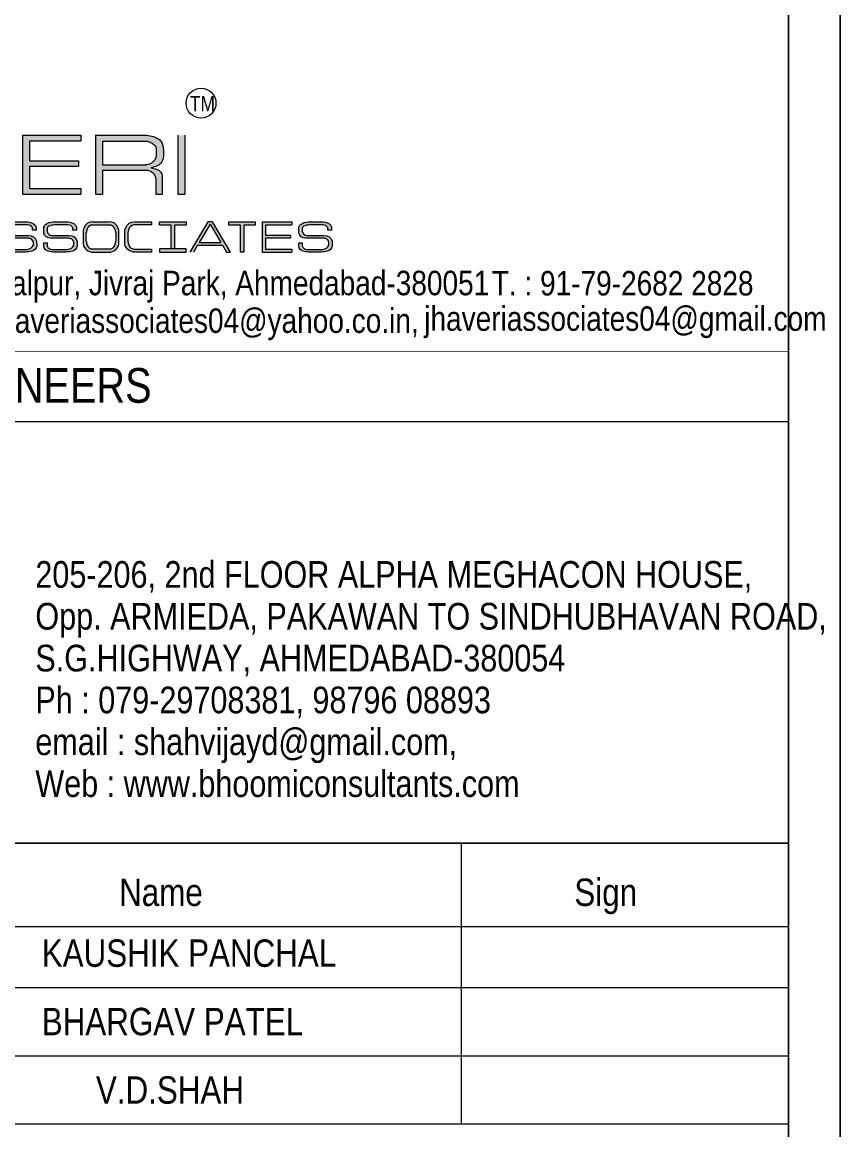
# Model space of a CAD drawing. Header units: millimetres. Extents: x 1112055 to 3390982, y -148532 to 766891.
# Drawn here: x 1791842 to 1795973, y 351855 to 357447 of the extents above; entities that cross this region are included whole.
import ezdxf

# ---------------------------------------------------------------- set-up
doc = ezdxf.new("R2010")
doc.units = ezdxf.units.MM
for name, color, linetype, lineweight in [('B TITLE BLOCK', 250, 'Continuous', 0), ('P_TITLE BLOCK TEXT', 7, 'Continuous', 9), ('tb text', 7, 'Continuous', 13)]:
    doc.layers.add(name, color=color, linetype=linetype, lineweight=lineweight)
doc.layers.add('FORMAT TEXT', color=7, linetype='Continuous')
doc.styles.add('SWINC', font='swissc.ttf')

msp = doc.modelspace()

# ---------------------------------------------------------------- hatches: boundary and pattern name
at = {"layer": 'P_TITLE BLOCK TEXT', "lineweight": 0}
for color, points in [(7, [(1792137.059752017, 356876.1871444306), (1791843.349510432, 356876.1871444306), (1791843.349510432, 356578.9780025893), (1792137.059752017, 356578.9780025893), (1792137.059752017, 356607.5204712226), (1791878.16094169, 356607.5204712226), (1791878.16094169, 356719.8057228783), (1792126.17519665, 356719.8057228783), (1792126.17519665, 356746.4296365391), (1791878.16094169, 356746.4296365391), (1791878.16094169, 356847.9728716358), (1792137.059752017, 356847.9728716358)]), (7, [(1792662.017279837, 356876.1871444306), (1792627.205848571, 356876.1871444306), (1792627.205848571, 356578.9780025893), (1792662.017279837, 356578.9780025893)]), (256, [(1792359.271843533, 356336.4523019287), (1792359.271843533, 356392.7245373024, -0.065444553260905), (1792364.205702901, 356410.960396398, -0.3186236598127411), (1792408.120301972, 356438.4287548874), (1792493.75441142, 356438.4287548874), (1792493.75441142, 356423.8413963102), (1792404.089759477, 356423.8413963102, 0.2644804300768096), (1792379.526887519, 356402.4241148856, 0.0506837276388673), (1792374.986887984, 356383.4872152068), (1792374.986887984, 356341.6433507098, 0.0506837276411283), (1792379.526887519, 356322.706451031, 0.2644804300830637), (1792404.089759477, 356301.2891696063), (1792493.75441142, 356301.2891696063), (1792493.75441142, 356286.7018110293), (1792401.829735812, 356286.7018110293, -0.3947190252426027)]), (256, [(1793018.074562327, 356438.4287548874), (1792884.512537847, 356438.4287548805), (1792884.512537847, 356421.7245054895), (1792942.941425391, 356421.7245054895), (1792942.941425391, 356286.7018110293), (1792959.645674781, 356286.7018110293), (1792959.645674781, 356421.7245054895), (1793018.074562327, 356421.7245054895)]), (256, [(1793201.991179609, 356438.4287548874), (1793052.050444073, 356438.4287548874), (1793052.050444073, 356286.7018110293), (1793201.991179609, 356286.7018110293), (1793201.991179609, 356301.2729023158), (1793069.821876153, 356301.2729023158), (1793069.821876153, 356358.5951568303), (1793196.434552678, 356358.5951568303), (1793196.434552678, 356372.1868149725), (1793069.821876153, 356372.1868149725), (1793069.821876153, 356424.0252094266), (1793201.991179609, 356424.0252094266)])]:
    msp.add_hatch(color=color, dxfattribs=at).paths.add_polyline_path(points)
h = msp.add_hatch(color=7, dxfattribs=at)
h.paths.add_polyline_path([(1792534.436250636, 356854.1813355592, -0.1662994059925575), (1792547.668929851, 356835.7784494368, -0.0791995366985774), (1792554.454721695, 356800.7860982623), (1792554.454721695, 356768.9722402885, -0.2597704900776225), (1792524.940323344, 356722.1003124063, -0.0146451845304826), (1792491.889434798, 356711.6514470406, -0.0494066516944872), (1792521.363120605, 356703.3258418484, -0.351322737650402), (1792547.880194978, 356671.9124940641), (1792547.880194978, 356578.9780025893), (1792515.333261786, 356578.9780025893), (1792515.333261786, 356659.6401948845, 0.3675094121381071), (1792469.653843055, 356700.2630515611), (1792247.073865892, 356700.2630515611), (1792247.073865892, 356578.9780025893), (1792212.262434627, 356578.9780025893), (1792212.262434627, 356876.1871444306), (1792470.869655062, 356876.1871444306, -0.1432384059828174)])
h.paths.add_polyline_path([(1792461.518972546, 356846.908182093, -0.1815059090176984), (1792507.965390509, 356828.6894194033, -0.2046130928259839), (1792517.935563999, 356807.1903671466), (1792517.935563999, 356773.2487988994, -0.3961353841263715), (1792463.781269941, 356727.3959468965), (1792247.073865892, 356727.3959468965), (1792247.073865892, 356846.908182093)], flags=16)
h = msp.add_hatch(color=7, dxfattribs=at)
edge = h.paths.add_edge_path()
edge.add_line((1791893.018632394, 356396.3658422797), (1791893.018632394, 356410.655155179))
edge.add_arc((1791868.865273255, 356394.9588322377), 28.80554307109309, 33.01826321564511, 89.55826277277895)
edge.add_line((1791869.087355139, 356423.7635192006), (1791800.8256122, 356423.7635192006))
edge.add_arc((1791804.473597989, 356339.7785943537), 84.06411483037854, 92.48714741873879, 114.0429537283691)
edge.add_arc((1791775.465443885, 356404.8007427953), 12.86472724280424, 114.0429537294062, 173.3691583151758)
edge.add_line((1791762.686771987, 356406.2862567191), (1791762.686771987, 356391.9529989538))
edge.add_arc((1791788.938845325, 356397.23351914), 26.77788729339124, 191.3730973809643, 266.989319789544)
edge.add_line((1791787.532414323, 356370.4925917132), (1791874.023476785, 356370.4925917132))
edge.add_arc((1791876.448826936, 356330.7802338477), 39.78635055533996, 15.593509061330622, 93.49488039938291, ccw=False)
edge.add_line((1791914.770762323, 356341.4752307468), (1791914.866390149, 356316.0301788608))
edge.add_arc((1791880.391103185, 356325.0482651023), 35.63525348183794, 286.83610795885704, 345.3409580231924, ccw=False)
edge.add_arc((1791855.785444865, 356432.0266099356), 145.3450862647356, 270.9573158560145, 283.9044309719972, ccw=False)
edge.add_line((1791858.213803163, 356286.7018110293), (1791794.705888454, 356286.7018110293))
edge.add_arc((1791796.932294085, 356400.1972405525), 113.5172647846712, 255.2817551210301, 268.87619010347515, ccw=False)
edge.add_arc((1791775.674803288, 356319.2734990731), 29.8480778062217, 183.4260365920886, 255.2817551212632, ccw=False)
edge.add_line((1791745.880070722, 356317.4897781922), (1791745.880070722, 356333.5803102431))
edge.add_line((1791745.880070722, 356333.5803102408), (1791762.68677199, 356333.5803102408))
edge.add_line((1791762.686771987, 356333.5803102408), (1791762.686771987, 356317.479989039))
edge.add_arc((1791785.152507999, 356325.0463973769), 23.7056919222298, 198.6134072769036, 234.8504137460179)
edge.add_arc((1791788.584470206, 356329.9206133677), 29.66692888806386, 234.8504137462263, 265.2644397945826)
edge.add_line((1791786.135256118, 356300.3549572844), (1791867.976350167, 356300.3549572844))
edge.add_arc((1791865.037906779, 356337.1925447889), 36.95459785931553, 274.5606862053867, 333.2673842339913)
edge.add_line((1791898.042629725, 356320.5693511735), (1791898.230133678, 356335.1749669152))
edge.add_arc((1791875.27626571, 356331.9293587691), 23.18219202024843, 8.048099003175661, 64.75619501759226)
edge.add_arc((1791863.835937269, 356307.6655920424), 50.0077673323237, 64.75619501777959, 84.27045226384784)
edge.add_line((1791868.828357298, 356357.4235314645), (1791780.038004034, 356357.4235314645))
edge.add_arc((1791778.806990276, 356391.6428922188), 34.24149595295513, 195.9277156249536, 272.0602807550699, ccw=False)
edge.add_line((1791745.880070722, 356382.2461899346), (1791745.880070722, 356410.4354308447))
edge.add_arc((1791770.680472521, 356405.9203089559), 25.20805932875879, 127.42578174409411, 169.6818301060569, ccw=False)
edge.add_arc((1791792.306378141, 356377.6611615219), 60.79259540494656, 88.3567074096274, 127.42578174509751, ccw=False)
edge.add_line((1791794.049723409, 356438.4287548874), (1791869.36243994, 356438.4287548874))
edge.add_arc((1791869.648945326, 356387.9990139203), 50.43055481870203, 45.300427081282805, 90.32550976596679, ccw=False)
edge.add_arc((1791889.436170074, 356407.9948406887), 22.29930259902558, 1.8933564716198816, 45.30042708078719, ccw=False)
edge.add_line((1791911.723298454, 356408.7315938262), (1791911.723298454, 356396.3658422787))
edge.add_line((1791911.723298454, 356396.3658422797), (1791893.018632397, 356396.3658422797))
h = msp.add_hatch(color=7, dxfattribs=at)
edge = h.paths.add_edge_path()
edge.add_line((1792097.335129705, 356396.3658422797), (1792097.335129705, 356410.655155179))
edge.add_arc((1792073.181770566, 356394.9588322377), 28.80554307109309, 33.01826321564511, 89.55826277277895)
edge.add_line((1792073.40385245, 356423.7635192006), (1792005.142109511, 356423.7635192006))
edge.add_arc((1792008.790095306, 356339.7785943537), 84.06411483037854, 92.48714741873879, 114.0429537283691)
edge.add_arc((1791979.781941195, 356404.8007427953), 12.86472724280424, 114.0429537294062, 173.3691583151758)
edge.add_line((1791967.003269305, 356406.2862567191), (1791967.003269305, 356391.9529989538))
edge.add_arc((1791993.255342636, 356397.23351914), 26.77788729339124, 191.3730973809643, 266.989319789544)
edge.add_line((1791991.848911642, 356370.4925917132), (1792078.339974103, 356370.4925917132))
edge.add_arc((1792080.765324253, 356330.7802338477), 39.78635055533996, 15.593509061330622, 93.49488039938291, ccw=False)
edge.add_line((1792119.08725964, 356341.4752307468), (1792119.182887466, 356316.0301788608))
edge.add_arc((1792084.707600503, 356325.0482651023), 35.63525348183794, 286.83610795885704, 345.3409580231924, ccw=False)
edge.add_arc((1792060.101942176, 356432.0266099356), 145.3450862647356, 270.9573158560145, 283.9044309719972, ccw=False)
edge.add_line((1792062.530300474, 356286.7018110293), (1791999.022385765, 356286.7018110293))
edge.add_arc((1792001.248791396, 356400.1972405525), 113.5172647846712, 255.2817551210301, 268.87619010347515, ccw=False)
edge.add_arc((1791979.991300599, 356319.2734990731), 29.8480778062217, 183.4260365920886, 255.2817551212632, ccw=False)
edge.add_line((1791950.196568034, 356317.4897781922), (1791950.196568034, 356333.5803102431))
edge.add_line((1791950.196568034, 356333.5803102408), (1791967.003269302, 356333.5803102408))
edge.add_line((1791967.003269305, 356333.5803102408), (1791967.003269305, 356317.479989039))
edge.add_arc((1791989.46900531, 356325.0463973769), 23.7056919222298, 198.6134072769036, 234.8504137460179)
edge.add_arc((1791992.900967517, 356329.9206133677), 29.66692888806386, 234.8504137462263, 265.2644397945826)
edge.add_line((1791990.451753429, 356300.3549572844), (1792072.292847478, 356300.3549572844))
edge.add_arc((1792069.35440409, 356337.1925447889), 36.95459785931553, 274.5606862053867, 333.2673842339913)
edge.add_line((1792102.359127036, 356320.5693511735), (1792102.546630989, 356335.1749669152))
edge.add_arc((1792079.592763021, 356331.9293587691), 23.18219202024843, 8.048099003175661, 64.75619501759226)
edge.add_arc((1792068.152434579, 356307.6655920424), 50.0077673323237, 64.75619501777959, 84.27045226384784)
edge.add_line((1792073.144854609, 356357.4235314645), (1791984.354501345, 356357.4235314645))
edge.add_arc((1791983.123487587, 356391.6428922188), 34.24149595295513, 195.9277156249536, 272.0602807550699, ccw=False)
edge.add_line((1791950.196568034, 356382.2461899346), (1791950.196568034, 356410.4354308447))
edge.add_arc((1791974.996969832, 356405.9203089559), 25.20805932875879, 127.42578174409411, 169.6818301060569, ccw=False)
edge.add_arc((1791996.622875452, 356377.6611615219), 60.79259540494656, 88.3567074096274, 127.42578174509751, ccw=False)
edge.add_line((1791998.36622072, 356438.4287548874), (1792073.678937251, 356438.4287548874))
edge.add_arc((1792073.965442644, 356387.9990139203), 50.43055481870203, 45.300427081282805, 90.32550976596679, ccw=False)
edge.add_arc((1792093.752667392, 356407.9948406887), 22.29930259902558, 1.8933564716198816, 45.30042708078719, ccw=False)
edge.add_line((1792116.039795765, 356408.7315938262), (1792116.039795765, 356396.3658422787))
edge.add_line((1792116.039795765, 356396.3658422797), (1792097.335129708, 356396.3658422797))
h = msp.add_hatch(color=256, dxfattribs=at)
h.paths.add_polyline_path([(1792280.927764601, 356438.4287548874), (1792197.928297386, 356438.4287548874, 0.3186216901171488), (1792154.013821516, 356410.9606919561, 0.0654456625201036), (1792149.079838947, 356392.7245373024), (1792149.079838947, 356336.4523019287, 0.3947190252434177), (1792191.637731226, 356286.7018110293), (1792287.218330754, 356286.7018110293, 0.394719025241403), (1792329.776223039, 356336.4523019287), (1792329.776223039, 356392.7245373024, 0.0654456625725081), (1792324.842240464, 356410.960691963, 0.3186216900435543)])
h.paths.add_polyline_path([(1792314.061178589, 356383.4872152068, 0.1047262594535254), (1792309.521179047, 356402.4241148856), (1792309.521248043, 356402.4239177043), (1792309.521125861, 356402.4242668959, 0.2644791230732378), (1792284.958307088, 356423.8413963102), (1792193.897754891, 356423.8413963102, 0.2644804300744661), (1792169.33488294, 356402.4241148856, 0.0506837276411892), (1792164.794883397, 356383.4872152068), (1792164.794883397, 356341.6433507098, 0.0506837276411892), (1792169.33488294, 356322.706451031, 0.2644804300744662), (1792193.897754891, 356301.2891696063), (1792284.958307088, 356301.2891696063, 0.2644804300768095), (1792309.521179047, 356322.706451031, 0.0473854188635733), (1792314.061178589, 356341.6433507098)], flags=16)
h = msp.add_hatch(color=256, dxfattribs=at)
h.paths.add_polyline_path([(1792668.982052811, 356303.4060604202), (1792535.42002833, 356303.4060604202), (1792535.42002833, 356286.7018110293), (1792668.982052811, 356286.7018110293)])
h.paths.add_polyline_path([(1792593.848915875, 356303.4060604202), (1792610.553165267, 356303.4060604202), (1792610.553165267, 356421.7245054895), (1792668.982052811, 356421.7245054895), (1792668.982052811, 356438.4287548874), (1792535.42002833, 356438.4287548805), (1792535.42002833, 356421.7245054895), (1792593.848915875, 356421.7245054895)])
h = msp.add_hatch(color=7, dxfattribs=at)
h.paths.add_polyline_path([(1792800.461873808, 356438.4287548874), (1792778.703418971, 356438.4287548874), (1792688.458436405, 356286.7018110293), (1792706.187069633, 356286.7018110293), (1792727.139137102, 356321.9280704273), (1792852.026155678, 356321.9280704273), (1792872.978223147, 356286.7018110293), (1792890.706856374, 356286.7018110293)])
h.paths.add_polyline_path([(1792789.582646393, 356426.9129965432), (1792843.987300276, 356335.4436247204), (1792735.177992503, 356335.4436247204)], flags=16)
h = msp.add_hatch(color=7, dxfattribs=at)
edge = h.paths.add_edge_path()
edge.add_line((1793384.507733076, 356396.3658422797), (1793384.507733076, 356410.655155179))
edge.add_arc((1793360.354373932, 356394.9588322377), 28.80554307109309, 33.01826321564511, 89.55826277277895)
edge.add_line((1793360.576455816, 356423.7635192006), (1793292.314712877, 356423.7635192006))
edge.add_arc((1793295.962698672, 356339.7785943537), 84.06411483037854, 92.48714741873879, 114.0429537283691)
edge.add_arc((1793266.954544568, 356404.8007427953), 12.86472724280424, 114.0429537294062, 173.3691583151758)
edge.add_line((1793254.175872671, 356406.2862567191), (1793254.175872671, 356391.9529989538))
edge.add_arc((1793280.427946008, 356397.23351914), 26.77788729339124, 191.3730973809643, 266.989319789544)
edge.add_line((1793279.021515008, 356370.4925917132), (1793365.512577469, 356370.4925917132))
edge.add_arc((1793367.937927619, 356330.7802338477), 39.78635055533996, 15.593509061330622, 93.49488039938291, ccw=False)
edge.add_line((1793406.259863006, 356341.4752307468), (1793406.355490832, 356316.0301788608))
edge.add_arc((1793371.880203869, 356325.0482651023), 35.63525348183794, 286.83610795885704, 345.3409580231924, ccw=False)
edge.add_arc((1793347.274545541, 356432.0266099356), 145.3450862647356, 270.9573158560145, 283.9044309719972, ccw=False)
edge.add_line((1793349.702903846, 356286.7018110293), (1793286.194989136, 356286.7018110293))
edge.add_arc((1793288.421394762, 356400.1972405525), 113.5172647846712, 255.2817551210301, 268.87619010347515, ccw=False)
edge.add_arc((1793267.163903964, 356319.2734990731), 29.8480778062217, 183.4260365920886, 255.2817551212632, ccw=False)
edge.add_line((1793237.369171399, 356317.4897781922), (1793237.369171399, 356333.5803102431))
edge.add_line((1793237.369171399, 356333.5803102408), (1793254.175872667, 356333.5803102408))
edge.add_line((1793254.175872671, 356333.5803102408), (1793254.175872671, 356317.479989039))
edge.add_arc((1793276.641608675, 356325.0463973769), 23.7056919222298, 198.6134072769036, 234.8504137460179)
edge.add_arc((1793280.073570883, 356329.9206133677), 29.66692888806386, 234.8504137462263, 265.2644397945826)
edge.add_line((1793277.624356801, 356300.3549572844), (1793359.46545085, 356300.3549572844))
edge.add_arc((1793356.527007455, 356337.1925447889), 36.95459785931553, 274.5606862053867, 333.2673842339913)
edge.add_line((1793389.531730408, 356320.5693511735), (1793389.719234361, 356335.1749669152))
edge.add_arc((1793366.765366394, 356331.9293587691), 23.18219202024843, 8.048099003175661, 64.75619501759226)
edge.add_arc((1793355.325037951, 356307.6655920424), 50.0077673323237, 64.75619501777959, 84.27045226384784)
edge.add_line((1793360.317457982, 356357.4235314645), (1793271.527104718, 356357.4235314645))
edge.add_arc((1793270.296090959, 356391.6428922188), 34.24149595295513, 195.9277156249536, 272.0602807550699, ccw=False)
edge.add_line((1793237.369171399, 356382.2461899346), (1793237.369171399, 356410.4354308447))
edge.add_arc((1793262.169573204, 356405.9203089559), 25.20805932875879, 127.42578174409411, 169.6818301060569, ccw=False)
edge.add_arc((1793283.795478818, 356377.6611615219), 60.79259540494656, 88.3567074096274, 127.42578174509751, ccw=False)
edge.add_line((1793285.538824086, 356438.4287548874), (1793360.851540617, 356438.4287548874))
edge.add_arc((1793361.13804601, 356387.9990139203), 50.43055481870203, 45.300427081282805, 90.32550976596679, ccw=False)
edge.add_arc((1793380.925270757, 356407.9948406887), 22.29930259902558, 1.8933564716198816, 45.30042708078719, ccw=False)
edge.add_line((1793403.212399131, 356408.7315938262), (1793403.212399131, 356396.3658422787))
edge.add_line((1793403.212399131, 356396.3658422797), (1793384.507733074, 356396.3658422797))

# ---------------------------------------------------------------- linework, layer by layer
at = {"layer": 'B TITLE BLOCK', "color": 250, "lineweight": 0}
for p, q in [((1795708.879134949, 355429.5150813222), (1789874.91380469, 355429.5150813222)), ((1795708.879134949, 353301.8786241129), (1789874.91380469, 353301.8786241129)), ((1789874.91380469, 353301.8786241129), (1795708.879134949, 353301.8786241129)), ((1789874.91380469, 353301.8786241129), (1795708.879134949, 353301.8786241129)), ((1794058.63846884, 351883.9665374213), (1794058.63846884, 353301.8613931715)), ((1789875.071225432, 352881.8919582817), (1795709.03655569, 352881.8919582817)), ((1789875.071225432, 352881.8919582817), (1795709.03655569, 352881.8919582817)), ((1789875.071225432, 352574.8308528451), (1795709.03655569, 352574.8308528451)), ((1789875.071225432, 352574.8308528451), (1795709.03655569, 352574.8308528451)), ((1789875.071225432, 352229.3986951331), (1795709.03655569, 352229.3986951331)), ((1789875.071225432, 352229.3986951331), (1795709.03655569, 352229.3986951331)), ((1789875.071225432, 352229.3986951331), (1795709.03655569, 352229.3986951331)), ((1795709.03655569, 351883.9665374213), (1789874.873908254, 351883.9665374213)), ((1795709.03655569, 351883.9665374213), (1789875.071225432, 351883.9665374213))]:
    msp.add_line(p, q, dxfattribs=at)
at = {"layer": 'B TITLE BLOCK', "color": 1, "const_width": 8.389066461453254}
msp.add_lwpolyline([(1739657.845562636, 384330.6444140066), (1795968.879134949, 384330.6444140066), (1795968.879134949, 346435.2402989607), (1739657.845562636, 346435.2402989607)], close=True, dxfattribs=at)
at = {"layer": 'B TITLE BLOCK', "color": 250, "lineweight": 0}
for points, const_width in [([(1739917.845562636, 384070.6444140066), (1795708.879134949, 384070.6444140066), (1795708.879134949, 346695.2402989607), (1739917.845562636, 346695.2402989607)], 8.389066461453254), ([(1795708.879134949, 346695.2402989607), (1789874.91380469, 346695.2402989607), (1789874.91380469, 357822.7197024117), (1795708.879134949, 357822.7197024117)], 4.864481508616795)]:
    msp.add_lwpolyline(points, close=True, dxfattribs=dict(at, const_width=const_width))
at = {"layer": 'B TITLE BLOCK', "color": 250, "lineweight": 0, "const_width": 4.864481508616795}
msp.add_lwpolyline([(1789874.91380469, 355785.4926602973), (1795708.879134949, 355785.4926602973)], dxfattribs=at)
at = {"layer": 'P_TITLE BLOCK TEXT', "lineweight": 0}
for p, q in [((1792193.897754891, 356423.8413963097), (1792284.958307088, 356423.8413963097)), ((1792149.079838947, 356392.7245373018), (1792149.079838947, 356336.452301928)), ((1792164.794883397, 356341.6433507093), (1792164.794883397, 356383.4872152063)), ((1792314.061178589, 356383.4872152063), (1792314.061178589, 356341.6433507093)), ((1792329.776223039, 356336.452301928), (1792329.776223039, 356392.7245373018)), ((1792191.637731232, 356286.7018110286), (1792287.218330754, 356286.7018110286)), ((1792284.958307088, 356301.2891696059), (1792193.897754891, 356301.2891696059))]:
    msp.add_line(p, q, dxfattribs=at)
at = {"layer": 'P_TITLE BLOCK TEXT', "color": 7, "lineweight": 0}
for points in [[(1791843.349510432, 356876.1871444301), (1792137.059752017, 356876.1871444301)], [(1791843.349510432, 356876.1871444301), (1791843.349510432, 356578.9780025886)], [(1792137.059752017, 356876.1871444301), (1792137.059752017, 356847.9728716353)], [(1792212.262434627, 356876.1871444301), (1792212.262434627, 356578.9780025886)], [(1792212.262434627, 356876.1871444301), (1792470.869655062, 356876.1871444301)], [(1792627.205848571, 356876.1871444301), (1792627.205848571, 356578.9780025886)], [(1792662.017279837, 356876.1871444301), (1792662.017279837, 356578.9780025886)], [(1791878.16094169, 356847.9728716353), (1791878.16094169, 356746.4296365387)], [(1791878.16094169, 356847.9728716353), (1792137.059752017, 356847.9728716353)], [(1792247.073865892, 356846.9081820925), (1792247.073865892, 356727.3959468959)], [(1792247.073865892, 356846.9081820925), (1792461.518972546, 356846.9081820925)], [(1792517.935563999, 356807.1903671459), (1792517.935563999, 356773.2487988987)], [(1792554.454721695, 356800.7860982548), (1792554.454721695, 356768.9722402879)], [(1791878.16094169, 356746.4296365387), (1792126.17519665, 356746.4296365387)], [(1791878.16094169, 356719.8057228778), (1791878.16094169, 356607.5204712221)], [(1791878.16094169, 356719.8057228778), (1792126.17519665, 356719.8057228778)], [(1792126.17519665, 356746.4296365387), (1792126.17519665, 356719.8057228778)], [(1792247.073865892, 356727.3959468959), (1792469.142303741, 356727.3959468959)], [(1792247.073865892, 356700.2630515606), (1792247.073865892, 356578.9780025886)], [(1792247.073865892, 356700.2630515606), (1792469.653843055, 356700.2630515606)], [(1792515.333261786, 356659.640194884), (1792515.333261786, 356578.9780025886)], [(1791878.16094169, 356607.5204712221), (1792137.059752017, 356607.5204712221)], [(1792137.059752017, 356607.5204712221), (1792137.059752017, 356578.9780025886)], [(1791843.349510432, 356578.9780025886), (1792137.059752017, 356578.9780025886)], [(1792212.262434627, 356578.9780025886), (1792247.073865892, 356578.9780025886)], [(1792515.333261786, 356578.9780025886), (1792547.880194978, 356578.9780025886)], [(1792627.205848571, 356578.9780025886), (1792662.017279837, 356578.9780025886)], [(1792627.205848571, 356578.9780025886), (1792662.017279837, 356578.9780025886)], [(1792778.703418971, 356438.4287548867), (1792688.458436405, 356286.7018110286)], [(1792789.582646393, 356426.9129965426), (1792735.177992503, 356335.4436247198)], [(1792800.461873808, 356438.4287548867), (1792778.703418971, 356438.4287548867)], [(1792789.582646393, 356426.9129965426), (1792843.987300276, 356335.4436247198)], [(1792800.461873808, 356438.4287548867), (1792890.706856374, 356286.7018110286)], [(1793052.050444073, 356438.4287548867), (1793201.991179609, 356438.4287548867)], [(1793052.050444073, 356438.4287548867), (1793052.050444073, 356286.7018110286)], [(1793069.821876153, 356424.025209426), (1793069.821876153, 356372.1868149717)], [(1793069.821876153, 356424.025209426), (1793201.991179609, 356424.025209426)], [(1793201.991179609, 356438.4287548867), (1793201.991179609, 356424.025209426)], [(1793069.821876153, 356372.1868149717), (1793196.434552678, 356372.1868149717)], [(1793196.434552678, 356372.1868149717), (1793196.434552678, 356358.5951568298)], [(1792727.139137102, 356321.9280704267), (1792706.187069633, 356286.7018110286)], [(1792727.139137102, 356321.9280704267), (1792852.026155678, 356321.9280704267)], [(1792735.177992503, 356335.4436247198), (1792843.987300276, 356335.4436247198)], [(1792852.026155678, 356321.9280704267), (1792872.978223147, 356286.7018110286)], [(1793069.821876153, 356358.5951568298), (1793069.821876153, 356301.2729023152)], [(1793069.821876153, 356358.5951568298), (1793196.434552678, 356358.5951568298)], [(1792872.978223147, 356286.7018110286), (1792890.706856374, 356286.7018110286)], [(1793052.050444073, 356286.7018110286), (1793201.991179609, 356286.7018110286)], [(1793069.821876153, 356301.2729023152), (1793201.991179609, 356301.2729023152)], [(1793201.991179609, 356301.2729023152), (1793201.991179609, 356286.7018110286)]]:
    msp.add_lwpolyline(points, dxfattribs=at)
for points in [[(1792470.869655062, 356876.1871444301, -0.1432384059828174), (1792534.436250636, 356854.1813355587, -0.1662994059925575), (1792547.668929851, 356835.778449436, -0.0791995367245889), (1792554.454721695, 356800.7860982548, 1.678218886483149)], [(1792461.518972546, 356846.9081820925, -0.1815059090176984), (1792507.965390509, 356828.6894194026, -0.2046130927975971), (1792517.935563999, 356807.1903671459, 10.50997811602303)], [(1792517.935563999, 356773.2487988987, -0.3961353841393621), (1792463.781269941, 356727.3959468959, -0.3062019991474196)], [(1792554.454721695, 356768.9722402879, -0.2597704900776225), (1792524.940323344, 356722.1003124057, -0.0146451845304826), (1792491.889434798, 356711.65144704, -0.0494066516944872), (1792521.363120605, 356703.3258418478, -0.351322737721068), (1792547.880194978, 356671.9124940568), (1792547.880194978, 356578.9780025886)], [(1792467.530125594, 356700.2630515606, -0.3803317739883389), (1792515.333261786, 356659.640194884, -39.10634366962048)], [(1791794.049723409, 356438.4287548867), (1791869.362439939, 356438.4287548867, -0.1990261439851543), (1791905.121263254, 356423.8452901611, -0.1916967583265429), (1791911.723298454, 356408.7315938256), (1791911.723298454, 356396.365842279), (1791893.018632394, 356396.365842279), (1791893.018632394, 356410.6551551731, 0.2518321425504549), (1791869.087355139, 356423.7635191999), (1791800.825612202, 356423.7635191999, 0.0943332803251045)], [(1792359.271843533, 356332.2117029513), (1792359.271843533, 356392.7245373018, -0.0654451079201827), (1792364.205764501, 356410.9605441834, -0.3186226749167162), (1792408.120301965, 356438.4287548867), (1792493.75441142, 356438.4287548867), (1792493.75441142, 356423.8413963097), (1792404.089759477, 356423.8413963097, 0.2644804300768096), (1792379.526887519, 356402.4241148849, 0.0506837276411283), (1792374.986887984, 356383.4872152063), (1792374.986887984, 356341.6433507093, 0.0506837276411283), (1792379.526887519, 356322.7064510304, 0.2644804300768096), (1792404.089759477, 356301.2891696059), (1792493.75441142, 356301.2891696059), (1792493.75441142, 356286.7018110286), (1792401.829735812, 356286.7018110286, -0.3947190252579334), (1792359.271843533, 356336.452301928)], [(1791787.532414323, 356370.4925917126), (1791874.023476786, 356370.4925917126, -0.3536343318604639), (1791914.770762323, 356341.4752307461), (1791914.866390151, 356316.0301788576, -0.2609690833415413), (1791890.71232143, 356290.9404398354, -0.0565526202682377), (1791858.213803163, 356286.7018110286), (1791794.705888456, 356286.7018110286, -0.0593865794242292)], [(1791786.135256118, 356300.3549572836), (1791867.976350167, 356300.3549572836, 0.2619100095917326), (1791898.042629725, 356320.5693511731), (1791898.230133678, 356335.1749669135, 0.2526122615055632), (1791885.162797036, 356352.8976807127, 0.085353380822099), (1791868.828357298, 356357.4235314638), (1791780.038004034, 356357.4235314638, -0.3449747456290864)]]:
    msp.add_lwpolyline(points, format="xyb", dxfattribs=at)
for points in [[(1792097.335129705, 356396.365842279), (1792097.335129705, 356410.6551551731, 0.2518321425504549), (1792073.40385245, 356423.7635191999), (1792005.142109513, 356423.7635191999, 0.0943332803251045), (1791974.540576024, 356416.5493298665, 0.2648005950274), (1791967.003269305, 356406.2862567186), (1791967.003269305, 356391.9529989524, 0.342455608626355), (1791991.848911642, 356370.4925917126), (1792078.339974097, 356370.4925917126, -0.3536343318604639), (1792119.08725964, 356341.4752307461), (1792119.182887462, 356316.0301788576, -0.2609690833415413), (1792095.028818741, 356290.9404398354, -0.0565526202682377), (1792062.530300474, 356286.7018110286), (1791999.022385767, 356286.7018110286, -0.0593865794242292), (1791972.407920595, 356290.4048292682, -0.324223828793496), (1791950.196568034, 356317.4897781916), (1791950.196568034, 356333.5803102401), (1791967.003269305, 356333.5803102401), (1791967.003269305, 356317.4799890358, 0.1594446921200951), (1791975.821327954, 356305.6633962569, 0.1334907776809275), (1791990.451753429, 356300.3549572836), (1792072.292847479, 356300.3549572836, 0.2619100095917326), (1792102.359127036, 356320.5693511731), (1792102.546630989, 356335.1749669135, 0.2526122615055632), (1792089.479294354, 356352.8976807127, 0.085353380822099), (1792073.144854609, 356357.4235314638), (1791984.354501345, 356357.4235314638, -0.3449747456290864), (1791950.196568034, 356382.246189934), (1791950.196568034, 356410.4354308471, -0.1864948836794344), (1791959.677194117, 356425.9390683331, -0.172141735516322), (1791998.36622072, 356438.4287548867), (1792073.67893725, 356438.4287548867, -0.1990261439851543), (1792109.437760565, 356423.8452901611, -0.1916967583265429), (1792116.039795765, 356408.7315938256), (1792116.039795765, 356396.365842279)], [(1793384.507733076, 356396.365842279), (1793384.507733076, 356410.6551551731, 0.2518321425504549), (1793360.576455816, 356423.7635191999), (1793292.314712878, 356423.7635191999, 0.0943332803251045), (1793261.713179395, 356416.5493298665, 0.2648005950274), (1793254.175872671, 356406.2862567186), (1793254.175872671, 356391.9529989524, 0.342455608626355), (1793279.021515008, 356370.4925917126), (1793365.512577469, 356370.4925917126, -0.3536343318604639), (1793406.259863006, 356341.4752307461), (1793406.355490834, 356316.0301788576, -0.2609690833415413), (1793382.201422113, 356290.9404398354, -0.0565526202682377), (1793349.702903846, 356286.7018110286), (1793286.194989133, 356286.7018110286, -0.0593865794242292), (1793259.580523966, 356290.4048292682, -0.324223828793496), (1793237.369171399, 356317.4897781916), (1793237.369171399, 356333.5803102401), (1793254.175872671, 356333.5803102401), (1793254.175872671, 356317.4799890358, 0.1594446921200951), (1793262.993931319, 356305.6633962569, 0.1334907776809275), (1793277.624356801, 356300.3549572836), (1793359.465450844, 356300.3549572836, 0.2619100095917326), (1793389.531730408, 356320.5693511731), (1793389.719234361, 356335.1749669135, 0.2526122615055632), (1793376.65189772, 356352.8976807127, 0.085353380822099), (1793360.317457982, 356357.4235314638), (1793271.527104717, 356357.4235314638, -0.3449747456290864), (1793237.369171399, 356382.246189934), (1793237.369171399, 356410.4354308471, -0.1864948836794344), (1793246.849797483, 356425.9390683331, -0.172141735516322), (1793285.538824086, 356438.4287548867), (1793360.851540616, 356438.4287548867, -0.1990261439851543), (1793396.610363931, 356423.8452901611, -0.1916967583265429), (1793403.212399131, 356408.7315938256), (1793403.212399131, 356396.365842279)]]:
    msp.add_lwpolyline(points, format="xyb", close=True, dxfattribs=at)
at = {"layer": 'P_TITLE BLOCK TEXT', "lineweight": 0}
for points in [[(1792197.928297386, 356438.4287548867), (1792280.927764601, 356438.4287548867)], [(1792593.848915875, 356421.724505489), (1792535.42002833, 356421.724505489), (1792535.42002833, 356438.4287548867), (1792668.982052811, 356438.4287548867), (1792668.982052811, 356421.724505489), (1792610.553165267, 356421.724505489)], [(1792610.553165267, 356421.724505489), (1792610.553165267, 356303.4060604196), (1792593.848915875, 356303.4060604196), (1792593.848915875, 356421.724505489)], [(1792942.941425391, 356421.724505489), (1792884.512537847, 356421.724505489), (1792884.512537847, 356438.4287548867), (1793018.074562327, 356438.4287548867), (1793018.074562327, 356421.724505489), (1792959.645674781, 356421.724505489)], [(1792959.645674781, 356421.724505489), (1792959.645674781, 356286.7018110286), (1792942.941425391, 356286.7018110286), (1792942.941425391, 356421.724505489)], [(1792668.982052811, 356303.4060604196), (1792535.42002833, 356303.4060604196), (1792535.42002833, 356286.7018110286), (1792668.982052811, 356286.7018110286), (1792668.982052811, 356303.4060604196), (1792610.553165267, 356303.4060604196)]]:
    msp.add_lwpolyline(points, dxfattribs=at)
msp.add_circle((1792744.234423513, 357038.4860613724), 75.45295658613921, dxfattribs=at)
for centre, radius, start, end in [((1792195.335333725, 356393.7361531939), 44.76775744299707, 86.67955074183719, 157.3715793775688), ((1792200.444880989, 356391.5388123636), 32.95939607387258, 101.4575682915721, 160.7151990236433), ((1792283.520728262, 356393.7361531939), 44.76775744298876, 22.62842063721253, 93.32044925816281), ((1792278.411180997, 356391.5388123636), 32.95939607368509, 19.28480097635667, 78.54243170842796), ((1792220.909894354, 356383.0757114131), 72.4752143879136, 157.3716577078274, 172.3493392728118), ((1792260.232131764, 356370.6194182081), 96.30082333722774, 160.7151990236433, 172.3211226326082), ((1792267.081266433, 356382.2367519664), 46.99655098609643, 1.524680442613936, 25.43899790004658), ((1792257.946167632, 356383.0757114131), 72.47521438830596, 7.650660727188176, 22.62834230257082), ((1792196.959485244, 356334.332002443), 47.92657091315199, 177.4643736599029, 263.6247444748129), ((1792260.232131764, 356354.5111477072), 96.30082333725777, 187.6788773673917, 199.2848009763566), ((1792200.444880989, 356333.591753545), 32.95939607377331, 199.2848009763566, 258.5424316948165), ((1792278.411180997, 356333.591753545), 32.95939607345306, 281.457568291572, 340.7151990236433), ((1792281.896576743, 356334.332002443), 47.92657091293911, 276.375255525187, 2.535626340097116), ((1792212.106615304, 356356.0736319154), 102.9707045245361, 341.0922504485144, 351.944071203695)]:
    msp.add_arc(centre, radius, start, end, dxfattribs=at)

# ---------------------------------------------------------------- texts
at = {"layer": 'B TITLE BLOCK', "color": 0, "lineweight": 0, "style": 'SWINC'}
for s, p in [('205-206, 2nd FLOOR ALPHA MEGHACON HOUSE,', (1791908.137419368, 354591.9327890394)), ('Opp. ARMIEDA, PAKAWAN TO SINDHUBHAVAN ROAD,', (1791908.137419368, 354380.7392308429)), ('S.G.HIGHWAY, AHMEDABAD-380054', (1791908.137419368, 354169.5456726393)), ('Ph : 079-29708381, 98796 08893', (1791908.137419368, 353958.3521144428)), ('email : shahvijayd@gmail.com,', (1791908.137419368, 353747.1585562393)), ('Web : www.bhoomiconsultants.com', (1791908.137419368, 353535.9649980426))]:
    msp.add_text(s, height=134.6781576795129, dxfattribs=at).set_placement(p)
at = {"layer": 'FORMAT TEXT', "lineweight": 0, "style": 'SWINC'}
msp.add_text('STRUCTURAL ENGINEERS', height=175.0189599076629, dxfattribs=at).set_placement((1789911.236016758, 355525.9688861174))
at = {"layer": 'P_TITLE BLOCK TEXT', "lineweight": 0, "style": 'SWINC'}
for s, height, p in [('TM', 76.72020707326567, (1792687.945096828, 356997.7632197727)), ('2, Palkhi Society, Nr. SBI, Vejalpur, Jivraj Park, Ahmedabad-380051', 123.4539988447868, (1789922.610879827, 356068.5760515417)), ('T. : 91-79-2682 2828 ', 123.4539988447868, (1794211.488248877, 356067.3782074502)), ('E-mail : jhaveriassociates04@yahoo.co.in,', 123.4539988447868, (1791175.900595433, 355878.5794889863)), (' jhaveriassociates04@gmail.com', 123.4539988447868, (1793831.613027747, 355889.0098207492))]:
    msp.add_text(s, height=height, dxfattribs=at).set_placement(p)
at = {"layer": 'tb text', "lineweight": 0, "style": 'SWINC'}
for s, p in [('Name', (1792330.923303728, 352985.5216055934)), ('Sign', (1794628.282642257, 352985.5216055934)), ('KAUSHIK PANCHAL', (1791940.542418086, 352678.4605001568)), ('BHARGAV PATEL', (1791940.542418086, 352333.0283424447)), ('V.D.SHAH', (1792213.71189397, 351987.596184733))]:
    msp.add_text(s, height=138.1728630850554, dxfattribs=at).set_placement(p)

doc.saveas('drawing.dxf')
